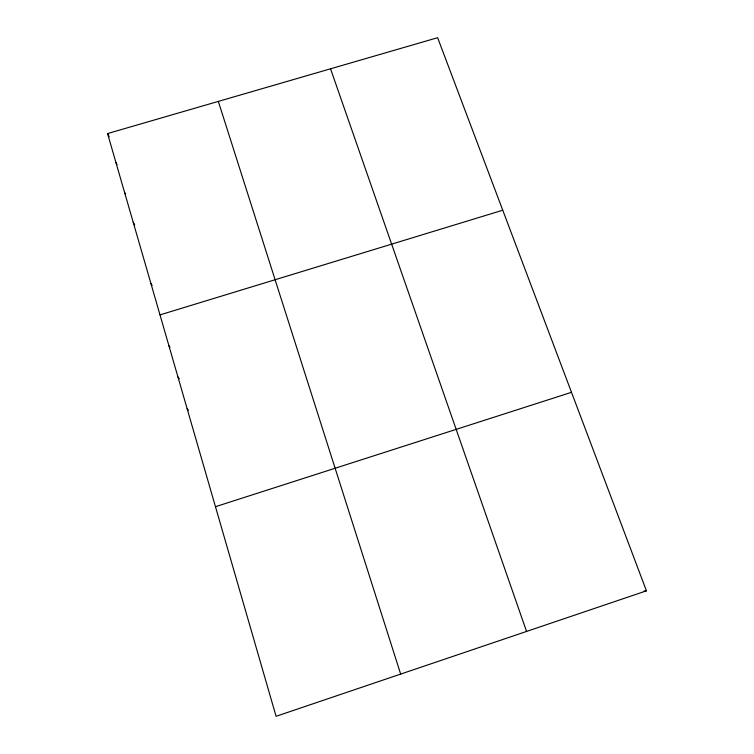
<?xml version="1.0" encoding="UTF-8"?>
<svg xmlns="http://www.w3.org/2000/svg" width="754" height="754" viewBox="0 0 754 754"><rect width="100%" height="100%" fill="white"/><g stroke="black" fill="none" stroke-linecap="round" stroke-linejoin="round"><path stroke-width="1.13" d="M646.442 590.825L276.087 716.3L107.558 133.571L437.631 37.7L646.442 590.825L644.123 590.957M215.474 506.697L571.504 392.316M159.999 314.889L502.758 210.215M187.133 408.715L188.453 410.251M177.963 376.991L179.339 378.762M168.915 345.718L169.989 347.217M150.941 283.579L152.11 285.398M133.222 222.289L134.712 224.862M124.542 192.298L125.579 194.127M115.993 162.732L117.049 164.674M107.558 133.571L109.198 136.662M330.544 68.802L526.565 631.437M218.33 101.394L400.666 674.095"/></g></svg>
